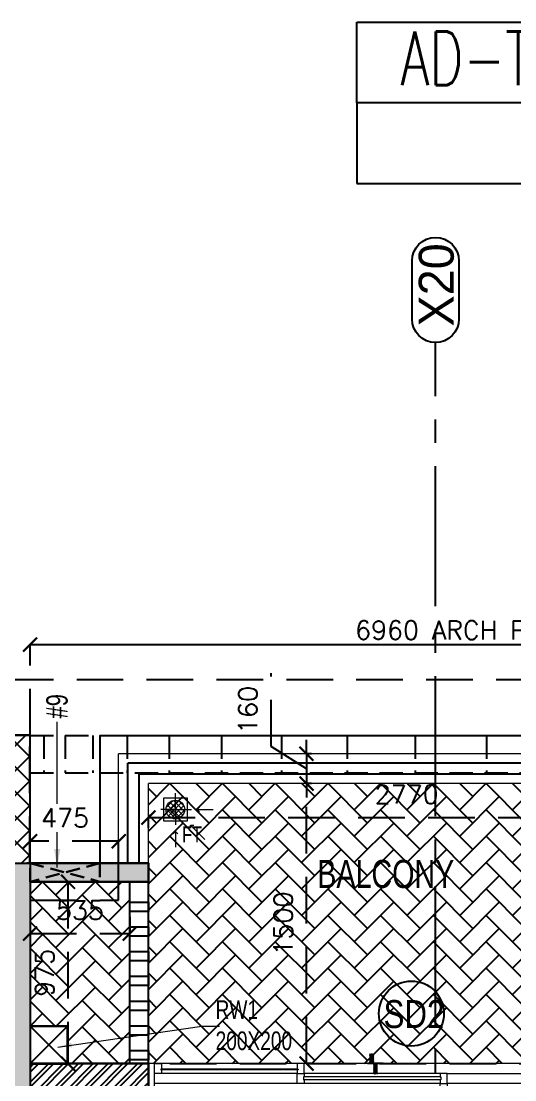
# Model space of a CAD drawing. Header units: millimetres. Extents: x 1167879 to 1231451, y -5731814 to -5645217.
# Drawn here: x 1202744 to 1205393, y -5702252 to -5696577 of the extents above; entities that cross this region are included whole.
import ezdxf
from ezdxf.enums import TextEntityAlignment as Align

# ---------------------------------------------------------------- set-up
doc = ezdxf.new("R2010")
doc.units = ezdxf.units.MM
doc.header["$LTSCALE"] = 1000
doc.header["$MEASUREMENT"] = 0
for name, pattern in [('$2$AUDIT_D_120904163729-0', [0]), ('$5$HIDDEN', [0.375, 0.25, -0.125]), ('$7$HIDDEN', [0.375, 0.25, -0.125]), ('2BHK-A - BACK$0$AUDIT_D_120904163729-0', [0]), ('2BHK-A - BACK$0$HIDDEN', [0.375, 0.25, -0.125]), ('AUDIT_D_120904163729-0', [0]), ('HIDDEN', [0.375, 0.25, -0.125]), ('T8(T9 IS SIMILAR) - DIMENSION & TEXTING$0$AUDIT_D_120904163729-0', [0]), ('T8(T9 IS SIMILAR) - DIMENSION & TEXTING$0$HIDDEN', [0.375, 0.25, -0.125]), ('T8(T9 IS SIMILAR) - TYPICAL FLOOR ELEVATION$0$AUDIT_D_120904163729-0', [0]), ('T8(T9 IS SIMILAR)$0$$0$HIDDEN', [0.375, 0.25, -0.125]), ('T8(T9 IS SIMILAR)$0$HIDDEN', [0.375, 0.25, -0.125]), ('T8_REFUGE COLUMNS$0$AUDIT_D_120904163729-0', [0]), ('T8_REFUGE COLUMNS$0$CENTER2', [1.125, 0.75, -0.125, 0.125, -0.125])]:
    doc.linetypes.add(name, pattern=pattern)
doc.layers.get('0').update_dxf_attribs({"linetype": 'AUDIT_D_120904163729-0'})
for name, color, linetype in [('$1$A-DIM', 1, '$2$AUDIT_D_120904163729-0'), ('2BHK-A - BACK$0$A-DECK SUNK 125', 8, 'Continuous'), ('2BHK-A - BACK$0$A-Elev Feature-Chajja', 13, 'Continuous'), ('2BHK-A - BACK$0$A-HATCH -160', 251, '2BHK-A - BACK$0$AUDIT_D_120904163729-0'), ('2BHK-A - BACK$0$a-tile drop', 3, 'Continuous'), ('2BHK-A - BACK$0$APT PLANS-typ$0$TILEDROP', 3, 'Continuous'), ('2BHK-A - BACK$0$CUT-OUT', 49, 'Continuous'), ('2BHK-A - BACK$0$ELE 1', 1, 'Continuous'), ('A-WALL-FEATURES', 110, 'AUDIT_D_120904163729-0'), ('T8(T9 IS SIMILAR) - DIMENSION & TEXTING$0$A-DIMENSIONS', 2, 'T8(T9 IS SIMILAR) - DIMENSION & TEXTING$0$HIDDEN'), ('T8(T9 IS SIMILAR) - DIMENSION & TEXTING$0$A-RWS NOS.', 1, 'T8(T9 IS SIMILAR) - DIMENSION & TEXTING$0$AUDIT_D_120904163729-0'), ('T8(T9 IS SIMILAR) - DIMENSION & TEXTING$0$a-window-no', 125, 'Continuous'), ('T8(T9 IS SIMILAR) - DIMENSION & TEXTING$0$T8_REFUGE COLUMNS$0$a-section line', 92, 'Continuous'), ('T8(T9 IS SIMILAR) - TYPICAL FLOOR ELEVATION$0$A-WALL HATCH', 252, 'T8(T9 IS SIMILAR) - TYPICAL FLOOR ELEVATION$0$AUDIT_D_120904163729-0'), ('T8(T9 IS SIMILAR) - TYPICAL FLOOR ELEVATION$0$A-WALL-FEATURES', 6, 'T8(T9 IS SIMILAR) - TYPICAL FLOOR ELEVATION$0$AUDIT_D_120904163729-0'), ('T8(T9 IS SIMILAR)$0$$6$a-beam 2', 50, 'Continuous'), ('T8(T9 IS SIMILAR)$0$S-BEAM', 20, 'T8(T9 IS SIMILAR)$0$$0$HIDDEN'), ('T8_REFUGE COLUMNS$0$A-CENTERLINE', 193, 'T8_REFUGE COLUMNS$0$CENTER2'), ('T8_REFUGE COLUMNS$0$A-COLUMN GRID NUMBERING', 4, 'T8_REFUGE COLUMNS$0$AUDIT_D_120904163729-0'), ('T8_REFUGE COLUMNS$0$A-RCC COLS', 3, 'Continuous'), ('T8_TYPICAL COLUMNS$0$A-RCC COLS', 3, 'Continuous')]:
    doc.layers.add(name, color=color, linetype=linetype)
for name, color, linetype, lineweight in [('2BHK-A - BACK$0$$0$a-TOI-fixtures', 251, 'Continuous', 0), ('2BHK-A - BACK$0$a-TOI-fixtures', 251, 'Continuous', 0), ('2BHK-A - BACK$0$A-WALL- 160', 6, 'Continuous', 30), ('2BHK-A - BACK$0$Ele', 8, 'Continuous', 15), ('2BHK-A - BACK$0$Window', 4, 'Continuous', 20), ('T8(T9 IS SIMILAR) - DIMENSION & TEXTING$0$a-Text', 4, 'Continuous', 0), ('T8(T9 IS SIMILAR) - DIMENSION & TEXTING$0$R0-18-10-2014-T1-1st Podium Floor Plan$0$Text', 2, 'Continuous', 0), ('T8(T9 IS SIMILAR)$0$D&W', 8, 'Continuous', 25)]:
    doc.layers.add(name, color=color, linetype=linetype, lineweight=lineweight)
doc.layers.add('T8_REFUGE COLUMNS$0$COL-HATCH', color=7, linetype='Continuous', lineweight=25, true_color=0xa3a3a3)
doc.styles.add('$6$Romans 1', font='romans.shx', dxfattribs={"height": 100})
doc.styles.add('2BHK-A - BACK$0$Romans 1', font='romans.shx', dxfattribs={"height": 100})
doc.styles.add('T8(T9 IS SIMILAR) - DIMENSION & TEXTING$0$ARIAL ARROW', font='swisscl.ttf')
doc.styles.add('T8(T9 IS SIMILAR) - DIMENSION & TEXTING$0$LODHA STANDERD', font='sanss___.ttf')
doc.styles.add('T8(T9 IS SIMILAR) - DIMENSION & TEXTING$0$Romans 1', font='romans.shx', dxfattribs={"height": 100})
doc.styles.add('T8(T9 IS SIMILAR) - DIMENSION & TEXTING$0$T8_REFUGE COLUMNS$0$TEXT1', font='simplex.shx', dxfattribs={"width": 0.8})
doc.styles.add('T8(T9 IS SIMILAR) - DIMENSION & TEXTING$0$Tahoma', font='tahoma.ttf')
doc.styles.add('T8_REFUGE COLUMNS$0$STANDARD', font='GOTHIC.TTF')
doc.dimstyles.new('$2$ALPINE S', dxfattribs={"dimscale": 0, "dimtxt": 100, "dimasz": 75, "dimexe": 0, "dimexo": 0, "dimgap": 75, "dimtad": 1, "dimdec": 0, "dimzin": 0, "dimdsep": 46, "dimtxsty": '$6$Romans 1', "dimblk": '$6$_ArchTick', "dimcen": 0.09, "dimclrd": 256, "dimclre": 256, "dimclrt": 7, "dimadec": 0, "dimazin": 0, "dimtfac": 1, "dimtdec": 0, "dimtofl": 0, "dimtmove": 1, "dimatfit": 0, "dimldrblk": '$2$_Open90', "dimfxl": 1, "dimtolj": 1, "dimtzin": 0, "dimarcsym": 0})
doc.dimstyles.new('2BHK-A - BACK$0$ALPINE S', dxfattribs={"dimscale": 0, "dimtxt": 100, "dimasz": 75, "dimexe": 0, "dimexo": 0, "dimgap": 75, "dimtad": 1, "dimdec": 0, "dimzin": 0, "dimdsep": 46, "dimtxsty": '2BHK-A - BACK$0$Romans 1', "dimblk": '2BHK-A - BACK$0$_ArchTick', "dimcen": 0.09, "dimclrd": 256, "dimclre": 256, "dimclrt": 7, "dimadec": 0, "dimazin": 0, "dimtfac": 1, "dimtdec": 0, "dimtofl": 0, "dimtmove": 1, "dimatfit": 0, "dimldrblk": '2BHK-A - BACK$0$_Open90', "dimfxl": 1, "dimtolj": 1, "dimtzin": 0, "dimarcsym": 0})
doc.dimstyles.new('T8(T9 IS SIMILAR) - DIMENSION & TEXTING$0$ALPINE S', dxfattribs={"dimscale": 0, "dimtxt": 100, "dimasz": 75, "dimexe": 0, "dimexo": 0, "dimgap": 75, "dimtad": 1, "dimdec": 0, "dimzin": 0, "dimdsep": 46, "dimtxsty": 'T8(T9 IS SIMILAR) - DIMENSION & TEXTING$0$Romans 1', "dimblk": 'T8(T9 IS SIMILAR) - DIMENSION & TEXTING$0$_ArchTick', "dimcen": 0.09, "dimclrd": 256, "dimclre": 256, "dimclrt": 7, "dimadec": 0, "dimazin": 0, "dimtfac": 1, "dimtdec": 0, "dimtofl": 0, "dimtmove": 1, "dimatfit": 0, "dimldrblk": 'T8(T9 IS SIMILAR) - DIMENSION & TEXTING$0$_Open90', "dimfxl": 1, "dimtolj": 1, "dimtzin": 0, "dimarcsym": 0})
doc.dimstyles.new('T8(T9 IS SIMILAR) - DIMENSION & TEXTING$0$SAMATA STD', dxfattribs={"dimtxt": 100, "dimasz": 50, "dimexe": 50, "dimexo": 50, "dimgap": 10, "dimtad": 0, "dimdec": 0, "dimrnd": 5, "dimzin": 0, "dimdsep": 46, "dimtxsty": 'T8(T9 IS SIMILAR) - DIMENSION & TEXTING$0$Tahoma', "dimblk": 'T8(T9 IS SIMILAR) - DIMENSION & TEXTING$0$_Origin2', "dimcen": -50, "dimdle": 50, "dimclrd": 7, "dimclre": 7, "dimclrt": 7, "dimadec": 0, "dimazin": 0, "dimtfac": 1, "dimtdec": 0, "dimtmove": 1, "dimatfit": 3, "dimfxl": 150, "dimtfill": 1, "dimtolj": 1, "dimtzin": 0, "dimlwd": -1, "dimlwe": -1, "dimarcsym": 0})

# ---------------------------------------------------------------- blocks, each defined once
blk = doc.blocks.new('T8(T9 IS SIMILAR) - DIMENSION & TEXTING$0$WINDOW TAG')
at = {"layer": 'T8(T9 IS SIMILAR) - DIMENSION & TEXTING$0$a-window-no'}
blk.add_circle((0, 0), 174.1, dxfattribs=at)
at = {"layer": 'T8(T9 IS SIMILAR) - DIMENSION & TEXTING$0$a-window-no', "style": 'T8(T9 IS SIMILAR) - DIMENSION & TEXTING$0$LODHA STANDERD'}
blk.add_attdef('WINDOW', text='', height=150, dxfattribs=at).set_placement((11.3, 2.8), align=Align.MIDDLE_CENTER)
blk = doc.blocks.new('T8(T9 IS SIMILAR) - DIMENSION & TEXTING$0$_ArchTick')
at = {"color": 0, "linetype": 'ByBlock', "const_width": 0.15}
blk.add_lwpolyline([(-0.5, -0.5), (0.5, 0.5)], dxfattribs=at)
blk = doc.blocks.new('*D508')
at = {"layer": 'T8(T9 IS SIMILAR) - DIMENSION & TEXTING$0$A-DIMENSIONS', "linetype": 'T8(T9 IS SIMILAR) - DIMENSION & TEXTING$0$HIDDEN', "lineweight": -2, "transparency": 16777216}
for p, q in [((1202791.9, -5701377.5), (1202791.9, -5701467.8)), ((1203327.3, -5701377.5), (1203327.3, -5701467.8))]:
    blk.add_line(p, q, dxfattribs=at)
at = {"layer": 'T8(T9 IS SIMILAR) - DIMENSION & TEXTING$0$A-DIMENSIONS', "lineweight": -2, "transparency": 16777216}
blk.add_line((1202791.9, -5701467.8), (1203327.3, -5701467.8), dxfattribs=at)
at = {"layer": 'T8(T9 IS SIMILAR) - DIMENSION & TEXTING$0$A-DIMENSIONS', "linetype": 'ByBlock', "lineweight": -2, "transparency": 16777216, "xscale": 75, "yscale": 75, "zscale": 75, "rotation": 180}
blk.add_blockref('T8(T9 IS SIMILAR) - DIMENSION & TEXTING$0$_ArchTick', (1202791.9, -5701467.8), dxfattribs=at)
at = {"layer": 'T8(T9 IS SIMILAR) - DIMENSION & TEXTING$0$A-DIMENSIONS', "linetype": 'ByBlock', "lineweight": -2, "transparency": 16777216, "xscale": 75, "yscale": 75, "zscale": 75}
blk.add_blockref('T8(T9 IS SIMILAR) - DIMENSION & TEXTING$0$_ArchTick', (1203327.3, -5701467.8), dxfattribs=at)
at = {"layer": 'T8(T9 IS SIMILAR) - DIMENSION & TEXTING$0$A-DIMENSIONS', "color": 7, "linetype": 'ByBlock', "transparency": 16777216, "insert": (1203059.6, -5701342.8), "char_height": 100, "attachment_point": 5, "style": 'T8(T9 IS SIMILAR) - DIMENSION & TEXTING$0$Romans 1'}
blk.add_mtext('\\A1;535', dxfattribs=at)
blk = doc.blocks.new('T8(T9 IS SIMILAR) - DIMENSION & TEXTING$0$_Open90')
at = {"color": 0, "linetype": 'ByBlock', "lineweight": -2}
for p, q in [((0, 0), (-1, 0)), ((-0.5, 0.5), (0, 0)), ((0, 0), (-0.5, -0.5))]:
    blk.add_line(p, q, dxfattribs=at)
blk = doc.blocks.new('*D509')
at = {"layer": 'T8(T9 IS SIMILAR) - DIMENSION & TEXTING$0$A-DIMENSIONS', "linetype": 'T8(T9 IS SIMILAR) - DIMENSION & TEXTING$0$HIDDEN', "lineweight": -2, "transparency": 16777216}
for p, q in [((1202792.4, -5701190.3), (1202995.4, -5701190.3)), ((1202798.4, -5702165.8), (1202995.4, -5702165.8))]:
    blk.add_line(p, q, dxfattribs=at)
at = {"layer": 'T8(T9 IS SIMILAR) - DIMENSION & TEXTING$0$A-DIMENSIONS', "lineweight": -2, "transparency": 16777216}
blk.add_line((1202995.4, -5701190.3), (1202995.4, -5702165.8), dxfattribs=at)
at = {"layer": 'T8(T9 IS SIMILAR) - DIMENSION & TEXTING$0$A-DIMENSIONS', "linetype": 'ByBlock', "lineweight": -2, "transparency": 16777216, "xscale": 75, "yscale": 75, "zscale": 75}
for p, rotation in [((1202995.4, -5701190.3), 90), ((1202995.4, -5702165.8), 270)]:
    blk.add_blockref('T8(T9 IS SIMILAR) - DIMENSION & TEXTING$0$_ArchTick', p, dxfattribs=dict(at, rotation=rotation))
at = {"layer": 'T8(T9 IS SIMILAR) - DIMENSION & TEXTING$0$A-DIMENSIONS', "color": 7, "linetype": 'ByBlock', "transparency": 16777216, "insert": (1202870.4, -5701678), "char_height": 100, "attachment_point": 5, "rotation": 90, "style": 'T8(T9 IS SIMILAR) - DIMENSION & TEXTING$0$Romans 1'}
blk.add_mtext('\\A1;975', dxfattribs=at)
blk = doc.blocks.new('*D510')
at = {"layer": 'T8(T9 IS SIMILAR) - DIMENSION & TEXTING$0$A-DIMENSIONS', "linetype": 'T8(T9 IS SIMILAR) - DIMENSION & TEXTING$0$HIDDEN', "lineweight": -2, "transparency": 16777216}
for p, q in [((1203427.3, -5700900.8), (1203427.3, -5700846.5)), ((1206197.3, -5700900.8), (1206197.3, -5700846.5))]:
    blk.add_line(p, q, dxfattribs=at)
at = {"layer": 'T8(T9 IS SIMILAR) - DIMENSION & TEXTING$0$A-DIMENSIONS', "lineweight": -2, "transparency": 16777216}
blk.add_line((1203427.3, -5700846.5), (1206197.3, -5700846.5), dxfattribs=at)
at = {"layer": 'T8(T9 IS SIMILAR) - DIMENSION & TEXTING$0$A-DIMENSIONS', "linetype": 'ByBlock', "lineweight": -2, "transparency": 16777216, "xscale": 75, "yscale": 75, "zscale": 75, "rotation": 180}
blk.add_blockref('T8(T9 IS SIMILAR) - DIMENSION & TEXTING$0$_ArchTick', (1203427.3, -5700846.5), dxfattribs=at)
at = {"layer": 'T8(T9 IS SIMILAR) - DIMENSION & TEXTING$0$A-DIMENSIONS', "linetype": 'ByBlock', "lineweight": -2, "transparency": 16777216, "xscale": 75, "yscale": 75, "zscale": 75}
blk.add_blockref('T8(T9 IS SIMILAR) - DIMENSION & TEXTING$0$_ArchTick', (1206197.3, -5700846.5), dxfattribs=at)
at = {"layer": 'T8(T9 IS SIMILAR) - DIMENSION & TEXTING$0$A-DIMENSIONS', "color": 7, "linetype": 'ByBlock', "transparency": 16777216, "insert": (1204812.3, -5700721.5), "char_height": 100, "attachment_point": 5, "style": 'T8(T9 IS SIMILAR) - DIMENSION & TEXTING$0$Romans 1'}
blk.add_mtext('\\A1;2770', dxfattribs=at)
blk = doc.blocks.new('*D511')
at = {"layer": 'T8(T9 IS SIMILAR) - DIMENSION & TEXTING$0$A-DIMENSIONS', "linetype": 'T8(T9 IS SIMILAR) - DIMENSION & TEXTING$0$HIDDEN', "lineweight": -2, "transparency": 16777216}
for p, q in [((1204301.7, -5700664.3), (1204275.2, -5700664.3)), ((1204301.7, -5702164.3), (1204275.2, -5702164.3))]:
    blk.add_line(p, q, dxfattribs=at)
at = {"layer": 'T8(T9 IS SIMILAR) - DIMENSION & TEXTING$0$A-DIMENSIONS', "lineweight": -2, "transparency": 16777216}
blk.add_line((1204275.2, -5702164.3), (1204275.2, -5700664.3), dxfattribs=at)
at = {"layer": 'T8(T9 IS SIMILAR) - DIMENSION & TEXTING$0$A-DIMENSIONS', "linetype": 'ByBlock', "lineweight": -2, "transparency": 16777216, "xscale": 75, "yscale": 75, "zscale": 75}
for p, rotation in [((1204275.2, -5700664.3), 90), ((1204275.2, -5702164.3), 270)]:
    blk.add_blockref('T8(T9 IS SIMILAR) - DIMENSION & TEXTING$0$_ArchTick', p, dxfattribs=dict(at, rotation=rotation))
at = {"layer": 'T8(T9 IS SIMILAR) - DIMENSION & TEXTING$0$A-DIMENSIONS', "color": 7, "linetype": 'ByBlock', "transparency": 16777216, "insert": (1204150.2, -5701414.3), "char_height": 100, "attachment_point": 5, "rotation": 90, "style": 'T8(T9 IS SIMILAR) - DIMENSION & TEXTING$0$Romans 1'}
blk.add_mtext('\\A1;1500', dxfattribs=at)
blk = doc.blocks.new('T8(T9 IS SIMILAR) - DIMENSION & TEXTING$0$_Origin2')
at = {"color": 0, "linetype": 'ByBlock', "lineweight": -2}
blk.add_line((-0.5, 0), (-1, 0), dxfattribs=at)
for radius in [0.5, 0.25]:
    blk.add_circle((0, 0), radius, dxfattribs=at)
blk = doc.blocks.new('*D272')
at = {"layer": 'T8(T9 IS SIMILAR) - DIMENSION & TEXTING$0$A-DIMENSIONS', "linetype": 'T8(T9 IS SIMILAR) - DIMENSION & TEXTING$0$HIDDEN', "lineweight": -2, "transparency": 16777216}
for p, q in [((1202792.3, -5701090.3), (1202792.3, -5700973)), ((1203267.1, -5701089.9), (1203267.1, -5700973))]:
    blk.add_line(p, q, dxfattribs=at)
at = {"layer": 'T8(T9 IS SIMILAR) - DIMENSION & TEXTING$0$A-DIMENSIONS', "lineweight": -2, "transparency": 16777216}
blk.add_line((1203267.1, -5700973), (1202792.3, -5700973), dxfattribs=at)
at = {"layer": 'T8(T9 IS SIMILAR) - DIMENSION & TEXTING$0$A-DIMENSIONS', "linetype": 'ByBlock', "lineweight": -2, "transparency": 16777216, "xscale": 75, "yscale": 75, "zscale": 75}
blk.add_blockref('T8(T9 IS SIMILAR) - DIMENSION & TEXTING$0$_ArchTick', (1203267.1, -5700973), dxfattribs=at)
at = {"layer": 'T8(T9 IS SIMILAR) - DIMENSION & TEXTING$0$A-DIMENSIONS', "color": 7, "linetype": 'ByBlock', "transparency": 16777216, "insert": (1202979.7, -5700848), "char_height": 100, "attachment_point": 5, "style": 'T8(T9 IS SIMILAR) - DIMENSION & TEXTING$0$Romans 1', "bg_fill": 3, "box_fill_scale": 1.25, "bg_fill_color": 256, "bg_fill_true_color": 13158600, "bg_fill_transparency": 0}
blk.add_mtext('\\A1;475', dxfattribs=at)
at = {"layer": 'T8(T9 IS SIMILAR) - DIMENSION & TEXTING$0$A-DIMENSIONS', "linetype": 'ByBlock', "lineweight": -2, "transparency": 16777216, "xscale": 75, "yscale": 75, "zscale": 75, "rotation": 180}
blk.add_blockref('T8(T9 IS SIMILAR) - DIMENSION & TEXTING$0$_ArchTick', (1202792.3, -5700973), dxfattribs=at)
blk = doc.blocks.new('*D205')
at = {"layer": 'T8(T9 IS SIMILAR) - DIMENSION & TEXTING$0$A-DIMENSIONS', "lineweight": -2, "transparency": 16777216}
for p, q in [((1204086, -5700465.3), (1204086, -5700072.5)), ((1204275.2, -5700504.1), (1204275.2, -5700429.1)), ((1204275.2, -5700584.2), (1204086, -5700465.3)), ((1204275.2, -5700504.1), (1204275.2, -5700664.3)), ((1204275.2, -5700664.3), (1204275.2, -5700739.3))]:
    blk.add_line(p, q, dxfattribs=at)
at = {"layer": 'T8(T9 IS SIMILAR) - DIMENSION & TEXTING$0$A-DIMENSIONS', "linetype": 'T8(T9 IS SIMILAR) - DIMENSION & TEXTING$0$HIDDEN', "lineweight": -2, "transparency": 16777216}
for p, q in [((1204301.7, -5700504.1), (1204275.2, -5700504.1)), ((1204301.7, -5700664.3), (1204275.2, -5700664.3))]:
    blk.add_line(p, q, dxfattribs=at)
at = {"layer": 'T8(T9 IS SIMILAR) - DIMENSION & TEXTING$0$A-DIMENSIONS', "linetype": 'ByBlock', "lineweight": -2, "transparency": 16777216, "xscale": 75, "yscale": 75, "zscale": 75}
for p, rotation in [((1204275.2, -5700504.1), 270), ((1204275.2, -5700664.3), 90)]:
    blk.add_blockref('T8(T9 IS SIMILAR) - DIMENSION & TEXTING$0$_ArchTick', p, dxfattribs=dict(at, rotation=rotation))
at = {"layer": 'T8(T9 IS SIMILAR) - DIMENSION & TEXTING$0$A-DIMENSIONS', "color": 7, "linetype": 'ByBlock', "transparency": 16777216, "insert": (1203961, -5700268.9), "char_height": 100, "attachment_point": 5, "rotation": 90, "style": 'T8(T9 IS SIMILAR) - DIMENSION & TEXTING$0$Romans 1'}
blk.add_mtext('\\A1;160', dxfattribs=at)
blk = doc.blocks.new('T8_REFUGE COLUMNS')
at = {"layer": 'T8_REFUGE COLUMNS$0$COL-HATCH', "linetype": 'ByBlock'}
h = blk.add_hatch(color=256, dxfattribs=at)
h.dxf.hatch_style = 1
h.paths.add_polyline_path([(1202492.1, -5701089.9), (1202792.1, -5701089.9), (1202792.1, -5705299.9), (1202492.1, -5705299.9)])
at = {"layer": 'T8_REFUGE COLUMNS$0$A-CENTERLINE'}
blk.add_line((1204967.1, -5719963), (1204967.1, -5698299.6), dxfattribs=at)
at = {"layer": 'T8_REFUGE COLUMNS$0$A-COLUMN GRID NUMBERING', "linetype": 'ByBlock'}
blk.add_lwpolyline([(1205092.9, -5698173.8, -1), (1204841.2, -5698173.8), (1204841.2, -5697862.2, -1), (1205092.9, -5697862.2)], format="xyb", close=True, dxfattribs=at)
at = {"layer": 'T8_REFUGE COLUMNS$0$A-RCC COLS', "linetype": 'ByBlock'}
blk.add_lwpolyline([(1202492.1, -5701089.9), (1202792.1, -5701089.9), (1202792.1, -5705299.9), (1202492.1, -5705299.9)], close=True, dxfattribs=at)
at = {"layer": 'T8_REFUGE COLUMNS$0$A-COLUMN GRID NUMBERING', "linetype": 'ByBlock', "insert": (1204877.2, -5698213.9), "char_height": 187.5, "attachment_point": 1, "rotation": 90, "style": 'T8_REFUGE COLUMNS$0$STANDARD'}
blk.add_mtext_dynamic_manual_height_columns('X20', width=444.685, gutter_width=500, heights=[0], dxfattribs=at)
blk = doc.blocks.new('T8_TYPICAL COLUMNS')
at = {"layer": 'T8_TYPICAL COLUMNS$0$A-RCC COLS', "linetype": 'ByBlock'}
blk.add_blockref('T8_REFUGE COLUMNS', (0, 0), dxfattribs=at)
blk = doc.blocks.new('2BHK-A - BACK$0$2400')
at = {"layer": '2BHK-A - BACK$0$Window', "color": 1, "lineweight": 13}
for p, q in [((1151176.5, -5692111.9), (1148842.5, -5692111.9)), ((1149607.5, -5692111.9), (1148880, -5692111.9)), ((1149607.5, -5692165.3), (1148880, -5692165.3)), ((1150373.7, -5692165.3), (1149645, -5692165.3)), ((1150411.2, -5692165.3), (1151176.5, -5692165.3)), ((1149607.5, -5692218.6), (1148842.5, -5692218.6)), ((1150373.7, -5692218.6), (1149645, -5692218.6)), ((1151139, -5692218.6), (1150411.2, -5692218.6)), ((1150373.7, -5692271.9), (1148842.5, -5692271.9)), ((1151139, -5692271.9), (1150411.2, -5692271.9))]:
    blk.add_line(p, q, dxfattribs=at)
at = {"layer": '2BHK-A - BACK$0$Window', "color": 5, "lineweight": 13}
for p, q in [((1149607.5, -5692142.2), (1148880, -5692142.2)), ((1149607.5, -5692146.7), (1148880, -5692146.7)), ((1150373.7, -5692183.8), (1149645, -5692183.8)), ((1150373.7, -5692200), (1149645, -5692200)), ((1151139, -5692237.2), (1150411.2, -5692237.2)), ((1151139, -5692253.3), (1150411.2, -5692253.3))]:
    blk.add_line(p, q, dxfattribs=at)
at = {"layer": '2BHK-A - BACK$0$Window', "color": 4, "lineweight": 13}
for points in [[(1148842.5, -5692111.9), (1148809.5, -5692111.9), (1148809.5, -5692271.9), (1148842.5, -5692271.9)], [(1148880, -5692146.7), (1148880, -5692165.3), (1148842.5, -5692165.3), (1148842.5, -5692111.9), (1148880, -5692111.9), (1148880, -5692142.2), (1148875.5, -5692142.2), (1148875.5, -5692146.7)], [(1149607.5, -5692146.7), (1149607.5, -5692165.3), (1149645, -5692165.3), (1149645, -5692111.9), (1149607.5, -5692111.9), (1149607.5, -5692142.2), (1149612, -5692142.2), (1149612, -5692146.7)], [(1151209.5, -5692111.9), (1151176.5, -5692111.9), (1151176.5, -5692271.9), (1151209.5, -5692271.9)], [(1149645, -5692200), (1149645, -5692218.6), (1149607.5, -5692218.6), (1149607.5, -5692165.3), (1149645, -5692165.3), (1149645, -5692183.8), (1149640.5, -5692183.8), (1149640.5, -5692200)], [(1150373.7, -5692200), (1150373.7, -5692218.6), (1150411.2, -5692218.6), (1150411.2, -5692165.3), (1150373.7, -5692165.3), (1150373.7, -5692183.8), (1150378.2, -5692183.8), (1150378.2, -5692200)], [(1150411.2, -5692253.3), (1150411.2, -5692271.9), (1150373.7, -5692271.9), (1150373.7, -5692218.6), (1150411.2, -5692218.6), (1150411.2, -5692237.2), (1150406.7, -5692237.2), (1150406.7, -5692253.3)], [(1151139, -5692253.3), (1151139, -5692271.9), (1151176.5, -5692271.9), (1151176.5, -5692218.6), (1151139, -5692218.6), (1151139, -5692237.2), (1151143.5, -5692237.2), (1151143.5, -5692253.3)]]:
    blk.add_lwpolyline(points, close=True, dxfattribs=at)
blk = doc.blocks.new('2BHK-A - BACK$0$TILE DROP -x')
at = {"layer": '2BHK-A - BACK$0$APT PLANS-typ$0$TILEDROP'}
h = blk.add_hatch(dxfattribs=at)
h.set_pattern_fill('ACET-2D-ANSI31', color=8, scale=27, angle=90, style=0)
h.set_pattern_definition([(135, (583590.9237, -2384968.1492), (-2.3864853865, -2.3864853865), [])])
h.paths.add_polyline_path([(-58303, -19205.9), (-58303, -19151.2), (-58284.2, -19151.2), (-58284.2, -19205.9)])
edge = h.paths.add_edge_path()
edge.add_line((-58303, -19258.5), (-58323.9, -19258.5))
edge.add_line((-58303, -19205.9), (-58303, -19258.5))
edge.add_line((-58323.7, -19205.9), (-58303, -19205.9))
edge.add_line((-58323.7, -19258.5), (-58323.7, -19205.9))
at = {"layer": '2BHK-A - BACK$0$APT PLANS-typ$0$TILEDROP', "color": 1}
blk.add_line((-58252, -19205.9), (-58336, -19205.9), dxfattribs=at)
at = {"layer": '2BHK-A - BACK$0$APT PLANS-typ$0$TILEDROP', "color": 20, "const_width": 3}
for points in [[(-58284.2, -19205.9), (-58284.2, -19151.2)], [(-58303, -19258.5), (-58303, -19205.9)], [(-58303, -19205.9), (-58284.2, -19205.9)]]:
    blk.add_lwpolyline(points, dxfattribs=at)
blk = doc.blocks.new('2BHK-A - BACK$0$$0$Type-A-First Floor Plan-bottom-up$0$FLOOR TRAP-flat-6')
h = blk.add_hatch()
h.set_pattern_fill('ACET-2D-_USER', color=0, scale=20, angle=45, style=0, double=1, pattern_type=0)
h.set_pattern_definition([(45, (-789896.981, 5385770.066), (-14.142135624, 14.142135624), []), (135, (-789896.981, 5385770.066), (-14.142135624, -14.142135624), [])])
edge = h.paths.add_edge_path()
edge.add_arc((150, 150), 50, 0, 360)
at = {"color": 0}
for q in [(150, 228.6), (67.6, 150), (237.4, 150), (150, 63.6)]:
    blk.add_line((150, 150), q, dxfattribs=at)
blk.add_lwpolyline([(87.5, 212.5), (212.5, 212.5), (212.5, 87.5), (87.5, 87.5)], close=True, dxfattribs=at)
blk.add_circle((150, 150), 50, dxfattribs=at)
blk = doc.blocks.new('2BHK-A - BACK$0$_ArchTick')
at = {"color": 0, "linetype": 'ByBlock', "const_width": 0.15}
blk.add_lwpolyline([(-0.5, -0.5), (0.5, 0.5)], dxfattribs=at)
blk = doc.blocks.new('2BHK-A - BACK$0$_Open90')
at = {"color": 0, "linetype": 'ByBlock', "lineweight": -2}
for p, q in [((0, 0), (-1, 0)), ((-0.5, 0.5), (0, 0)), ((0, 0), (-0.5, -0.5))]:
    blk.add_line(p, q, dxfattribs=at)
blk = doc.blocks.new('T8(T9 IS SIMILAR) - TYPICAL FLOOR ELEVATION')
at = {"layer": 'T8(T9 IS SIMILAR) - TYPICAL FLOOR ELEVATION$0$A-WALL HATCH', "linetype": 'ByBlock'}
h = blk.add_hatch(dxfattribs=at)
h.set_pattern_fill('ANSI37', color=256, scale=750)
h.set_pattern_definition([(45, (-0.1, -0.21), (-66.2912607, 66.2912607), []), (135, (-0.1, -0.21), (-66.2912607, -66.2912607), [])])
h.paths.add_polyline_path([(1186632.3, -5709913.9), (1186432.3, -5709913.9), (1186432.3, -5708154.2), (1186632.3, -5708154.2)])
h.paths.add_polyline_path([(1190032.3, -5708154), (1190232.6, -5708154), (1190232.6, -5709913.7), (1190032.3, -5709913.7)])
h.paths.add_polyline_path([(1202792.3, -5700405.8), (1202592.3, -5700405.8), (1202592.3, -5701090.3), (1202792.3, -5701090.3)])
h.paths.add_polyline_path([(1209952.2, -5700405.8), (1209752.2, -5700405.8), (1209752.2, -5701092), (1209952.2, -5701092)])
h.paths.add_polyline_path([(1222512.1, -5708154), (1222311.7, -5708154), (1222311.7, -5709913.7), (1222512.1, -5709913.7)])
h.paths.add_polyline_path([(1225912.1, -5709913.9), (1226112.1, -5709913.9), (1226112.1, -5708154.2), (1225912.1, -5708154.2)])
h.paths.add_polyline_path([(1209852.3, -5729369.1), (1210052.3, -5729369.1), (1210052.3, -5728684.2), (1209852.3, -5728684.2)])
h.paths.add_polyline_path([(1202692.1, -5729369.1), (1202492, -5729369.1), (1202492, -5728684.2), (1202692.1, -5728684.2)])
at = {"layer": 'T8(T9 IS SIMILAR) - TYPICAL FLOOR ELEVATION$0$A-WALL-FEATURES', "linetype": 'ByBlock'}
blk.add_lwpolyline([(1202792.3, -5700405.8), (1202592.3, -5700405.8), (1202592.3, -5701090.3), (1202792.3, -5701090.3)], close=True, dxfattribs=at)
blk.add_lwpolyline([(1203167.3, -5701090.3), (1203167.3, -5700405.8), (1209377.3, -5700405.8), (1209377.3, -5701090.3)], dxfattribs=at)
blk = doc.blocks.new('$6$_ArchTick')
at = {"color": 0, "linetype": 'ByBlock', "const_width": 0.15}
blk.add_lwpolyline([(-0.5, -0.5), (0.5, 0.5)], dxfattribs=at)
blk = doc.blocks.new('*D56')
at = {"layer": '$1$A-DIM', "linetype": '$5$HIDDEN', "lineweight": -2, "transparency": 16777216}
for p, q in [((17960.2, 18394.1), (17960.2, 18880.8)), ((24920.2, 18394.1), (24920.2, 18880.8))]:
    blk.add_line(p, q, dxfattribs=at)
at = {"layer": '$1$A-DIM', "lineweight": -2, "transparency": 16777216}
blk.add_line((17960.2, 18880.8), (24920.2, 18880.8), dxfattribs=at)
at = {"layer": '$1$A-DIM', "linetype": 'ByBlock', "lineweight": -2, "transparency": 16777216, "xscale": 75, "yscale": 75, "zscale": 75, "rotation": 180}
blk.add_blockref('$6$_ArchTick', (17960.2, 18880.8), dxfattribs=at)
at = {"layer": '$1$A-DIM', "linetype": 'ByBlock', "lineweight": -2, "transparency": 16777216, "xscale": 75, "yscale": 75, "zscale": 75}
blk.add_blockref('$6$_ArchTick', (24920.2, 18880.8), dxfattribs=at)
at = {"layer": '$1$A-DIM', "color": 7, "linetype": 'ByBlock', "transparency": 16777216, "insert": (20755.7, 18958.5), "char_height": 100, "attachment_point": 5, "style": '$6$Romans 1'}
blk.add_mtext("\\A1;6960 ARCH PROFILE 'P' ABOVE", dxfattribs=at)
blk = doc.blocks.new('$2$_Open90')
at = {"color": 0, "linetype": 'ByBlock', "lineweight": -2}
for p, q in [((0, 0), (-1, 0)), ((-0.5, 0.5), (0, 0)), ((0, 0), (-0.5, -0.5))]:
    blk.add_line(p, q, dxfattribs=at)
blk = doc.blocks.new('T8(T9 IS SIMILAR) - DIMENSION & TEXTING')
at = {"layer": 'T8(T9 IS SIMILAR) - DIMENSION & TEXTING$0$T8_REFUGE COLUMNS$0$a-section line', "linetype": 'Continuous'}
for p, q in [((1204544.6, -5697014.6, 0), (1204544.6, -5696582.6, 0)), ((1204544.6, -5696582.6, 0), (1208381.7, -5696582.6, 0)), ((1208381.7, -5697014.6, 0), (1204544.6, -5697014.6, 0)), ((1208381.7, -5697014.6, 0), (1204544.6, -5697014.6, 0)), ((1204544.6, -5697014.6, 0), (1204544.6, -5697446.6, 0)), ((1204544.6, -5697446.6, 0), (1208381.7, -5697446.6, 0))]:
    blk.add_line(p, q, dxfattribs=at)
at = {"layer": 'T8(T9 IS SIMILAR) - DIMENSION & TEXTING$0$a-window-no'}
ref = blk.add_blockref('T8(T9 IS SIMILAR) - DIMENSION & TEXTING$0$WINDOW TAG', (1204837.8, -5701896.6), dxfattribs=dict(at, rotation=180))
ref.add_attrib('WINDOW', 'SD2', dxfattribs={"height": 150, "style": 'T8(T9 IS SIMILAR) - DIMENSION & TEXTING$0$LODHA STANDERD', "width": 0.8}).set_placement((1204851.5, -5701899.4), align=Align.MIDDLE_CENTER)
at = {"layer": 'T8(T9 IS SIMILAR) - DIMENSION & TEXTING$0$A-RWS NOS.', "linetype": 'ByBlock', "insert": (1203787.2, -5701825.9), "char_height": 100, "width": 435.517, "attachment_point": 1, "style": 'T8(T9 IS SIMILAR) - DIMENSION & TEXTING$0$ARIAL ARROW'}
blk.add_mtext('RW1\\P200X200', dxfattribs=at)
at = {"layer": 'T8(T9 IS SIMILAR) - DIMENSION & TEXTING$0$a-Text', "style": 'T8(T9 IS SIMILAR) - DIMENSION & TEXTING$0$ARIAL ARROW'}
blk.add_text('BALCONY', height=150, dxfattribs=at).set_placement((1204332.9, -5701223))
at = {"layer": 'T8(T9 IS SIMILAR) - DIMENSION & TEXTING$0$R0-18-10-2014-T1-1st Podium Floor Plan$0$Text', "linetype": 'ByBlock', "style": 'T8(T9 IS SIMILAR) - DIMENSION & TEXTING$0$ARIAL ARROW'}
blk.add_text('#9', height=114.75, rotation=90, dxfattribs=at).set_placement((1202993.7, -5700315, 0))
blk.add_text('FT', height=85, dxfattribs=at).set_placement((1203607.6, -5700978.6))
at = {"layer": 'T8(T9 IS SIMILAR) - DIMENSION & TEXTING$0$T8_REFUGE COLUMNS$0$a-section line', "extrusion": (-6.49687e-15, 1.108e-09, 1), "insert": (1206450.9, -5696824, 0), "char_height": 288, "width": 3463.414, "attachment_point": 5, "text_direction": (1, 0, 0), "style": 'T8(T9 IS SIMILAR) - DIMENSION & TEXTING$0$T8_REFUGE COLUMNS$0$TEXT1'}
blk.add_mtext('{\\W0.7;AD-T8/T9-202.0/202.1}', dxfattribs=at)
at = {"layer": 'T8(T9 IS SIMILAR) - DIMENSION & TEXTING$0$A-DIMENSIONS', "linetype": 'ByBlock'}
dim = blk.add_linear_dim(base=(1204275.2, -5700664.3, -0.6), p1=(1204301.7, -5700504.1, -1.3), p2=(1204301.7, -5700664.3, -0.6), angle=90, dimstyle='T8(T9 IS SIMILAR) - DIMENSION & TEXTING$0$ALPINE S', override={"dimscale": 1, "dimfxl": 5, "dimarcsym": 1}, dxfattribs=at)
dim.commit()
dim.dimension.update_dxf_attribs({"geometry": '*D205', "text_midpoint": (1204086, -5700390.3, -0.6), "dimtype": 128})
for base, p1, p2, picture, middle in [((1204275.2, -5700664.3, -0.6), (1204301.7, -5702164.3, -0.6), (1204301.7, -5700664.3, -0.6), '*D511', (1204150.2, -5701414.3, -0.6)), ((1202995.3803, -5702165.757), (1202792.3665, -5701190.3143), (1202798.4487, -5702165.757), '*D509', (1202870.3803, -5701678.0356))]:
    dim = blk.add_linear_dim(base=base, p1=p1, p2=p2, angle=270, dimstyle='T8(T9 IS SIMILAR) - DIMENSION & TEXTING$0$ALPINE S', override={"dimscale": 1, "dimfxl": 5, "dimarcsym": 1}, dxfattribs=at)
    dim.commit()
    dim.dimension.update_dxf_attribs({"geometry": picture, "text_midpoint": middle})
for base, p1, p2, picture, middle in [((1206197.3, -5700846.5), (1203427.3, -5700900.8), (1206197.3, -5700900.8), '*D510', (1204812.3, -5700721.5)), ((1203327.3, -5701467.8), (1202791.9, -5701377.5), (1203327.3, -5701377.5), '*D508', (1203059.6, -5701342.8))]:
    dim = blk.add_linear_dim(base=base, p1=p1, p2=p2, dimstyle='T8(T9 IS SIMILAR) - DIMENSION & TEXTING$0$ALPINE S', override={"dimscale": 1, "dimfxl": 5, "dimarcsym": 1}, dxfattribs=at)
    dim.commit()
    dim.dimension.update_dxf_attribs({"geometry": picture, "text_midpoint": middle})
at = {"layer": 'T8(T9 IS SIMILAR) - DIMENSION & TEXTING$0$R0-18-10-2014-T1-1st Podium Floor Plan$0$Text'}
for points, override in [([(1202937.5, -5701113.9), (1202937.5, -5700814.7), (1202937.5, -5700332.9)], {"dimscale": 1, "dimasz": 100, "dimclrd": 2, "dimfxlon": 1, "dimarcsym": 1}), ([(1202940.5, -5702076, -0.5), (1203713.9, -5701963.6, -0.5), (1203807.8, -5701963.6, -0.5)], {"dimasz": 75, "dimclrd": 2, "dimfxlon": 1, "dimarcsym": 1})]:
    blk.add_leader(points, dimstyle='T8(T9 IS SIMILAR) - DIMENSION & TEXTING$0$SAMATA STD', override=override, dxfattribs=at)
at = {"layer": 'T8(T9 IS SIMILAR) - DIMENSION & TEXTING$0$A-DIMENSIONS', "linetype": 'ByBlock'}
dim = blk.add_linear_dim(base=(1202792.3, -5700973), p1=(1203267.1, -5701089.9), p2=(1202792.3, -5701090.3), dimstyle='T8(T9 IS SIMILAR) - DIMENSION & TEXTING$0$ALPINE S', override={"dimscale": 1, "dimfxl": 5, "dimtfill": 1, "dimarcsym": 1}, dxfattribs=at)
dim.commit()
dim.dimension.update_dxf_attribs({"geometry": '*D272', "text_midpoint": (1202979.7, -5700973), "dimtype": 128})
blk = doc.blocks.new('2BHK-A - BACK$0$A$C1DA736AB')
at = {"color": 0, "linetype": 'ByBlock'}
for points in [[(117, 0.4, 0), (202.3, 0.4, 0)], [(81.7, -82.8, 0), (158.2, -159.9, 0)], [(0.4, -117, 0), (0.4, -202.3, 0)]]:
    blk.add_leader(points, dimstyle='2BHK-A - BACK$0$ALPINE S', override={"dimscale": 1, "dimasz": 25, "dimtad": 0, "dimfxl": 5, "dimtfill": 1, "dimarcsym": 1}, dxfattribs=at)
blk = doc.blocks.new('2BHK-A - BACK')
at = {"layer": '2BHK-A - BACK$0$A-DECK SUNK 125'}
h = blk.add_hatch(dxfattribs=at)
h.set_pattern_fill('AR-HBONE', color=256, scale=25)
h.set_pattern_definition([(45, (54492.58, 14880.85), (1e-14, 141.4213562), [300, -100]), (135, (54563.29, 14951.56), (1e-14, 141.4213562), [300, -100])])
h.paths.add_polyline_path([(1206197.1, -5702164.3), (1206197.1, -5700664.3), (1203427.1, -5700664.3), (1203427.1, -5702164.3)])
h = blk.add_hatch(dxfattribs=at)
h.set_pattern_fill('AR-HBONE', color=256, scale=25)
h.paths.add_polyline_path([(1202792.1, -5701964.8), (1202992.3, -5701964.8), (1202992.3, -5702164.3), (1203327.1, -5702164.3), (1203327.1, -5701189.9), (1202792.1, -5701189.9)])
at = {"layer": '2BHK-A - BACK$0$A-HATCH -160', "linetype": 'ByBlock'}
h = blk.add_hatch(dxfattribs=at)
h.set_pattern_fill('ZIGZAG', color=256, scale=250)
h.set_pattern_definition([(9e-15, (-0.22, 0.45), (31.25, 31.25), [31.25, -31.25]), (90, (31.03, 0.45), (-31.25, 31.25), [31.25, -31.25])])
h.paths.add_polyline_path([(1196642.1, -5706299.9), (1198342.2, -5706299.9), (1198342.2, -5706399.9), (1196642.1, -5706399.9)])
h.paths.add_polyline_path([(1199382.6, -5705299.9), (1199382.6, -5705199.9), (1201592.2, -5705199.9), (1201592.2, -5705299.9), (1200442.1, -5705299.9), (1200442.1, -5705399.9), (1200342.1, -5705399.9), (1200342.1, -5705299.9)])
h.paths.add_polyline_path([(1200442.1, -5706399.9), (1201341.8, -5706399.9), (1201341.8, -5706299.9), (1200442.1, -5706299.9)])
h.paths.add_polyline_path([(1202091.8, -5706299.9), (1202691.8, -5706299.9), (1202691.8, -5706399.9), (1202091.8, -5706399.9)])
h.paths.add_polyline_path([(1204892.1, -5708749.5), (1204992.1, -5708749.5), (1204992.1, -5707999.9), (1204892.1, -5707999.9)])
h.paths.add_polyline_path([(1204892.1, -5709649.5), (1204992.1, -5709649.5), (1204992.1, -5710549.5), (1204892.1, -5710549.5)])
h.paths.add_polyline_path([(1200142, -5708600.5), (1200257, -5708600.5), (1200257.1, -5708700.5), (1200042, -5708700.5), (1200042, -5708099.9), (1200142, -5708099.9)])
h.paths.add_polyline_path([(1202792.1, -5701189.9), (1203427.1, -5701189.9), (1203427.1, -5701089.9), (1202792.1, -5701089.9)])
h = blk.add_hatch(dxfattribs=at)
h.set_pattern_fill('ANSI32', color=256, scale=150)
h.paths.add_polyline_path([(1205827.1, -5702324.3), (1206272.1, -5702324.3), (1206272.1, -5702164.3), (1205827.1, -5702164.3)])
h.paths.add_polyline_path([(1202792.1, -5702324.3), (1202792.1, -5702164.3), (1203427.1, -5702164.3), (1203427.1, -5702324.3)])
at = {"layer": '2BHK-A - BACK$0$A-Elev Feature-Chajja', "color": 4}
for points in [[(1203327.1, -5701349.8), (1203327.1, -5701299.8), (1203427.1, -5701299.8), (1203427.1, -5701349.8)], [(1203327.1, -5701482.2), (1203327.1, -5701432.2), (1203427.1, -5701432.2), (1203427.1, -5701482.2)], [(1203327.1, -5701614.6), (1203327.1, -5701564.6), (1203427.1, -5701564.6), (1203427.1, -5701614.6)], [(1203327.1, -5701747), (1203327.1, -5701697), (1203427.1, -5701697), (1203427.1, -5701747)], [(1203327.1, -5701879.4), (1203327.1, -5701829.4), (1203427.1, -5701829.4), (1203427.1, -5701879.4)], [(1203327.1, -5702011.7), (1203327.1, -5701961.7), (1203427.1, -5701961.7), (1203427.1, -5702011.7)], [(1203327.1, -5702144.1), (1203327.1, -5702094.1), (1203427.1, -5702094.1), (1203427.1, -5702144.1)]]:
    blk.add_lwpolyline(points, close=True, dxfattribs=at)
at = {"layer": '2BHK-A - BACK$0$A-WALL- 160', "color": 5, "linetype": '2BHK-A - BACK$0$HIDDEN', "ltscale": 0.3}
for p, q in [((1202792.1, -5701089.9), (1202792.1, -5701089.9)), ((1202792.3, -5701090.3), (1203167.1, -5701189.9)), ((1203167.1, -5701089.9), (1202792.4, -5701190.3))]:
    blk.add_line(p, q, dxfattribs=at)
at = {"layer": '2BHK-A - BACK$0$A-WALL- 160', "linetype": 'ByBlock'}
for p in [(1202792.1, -5702164.3), (1203427.1, -5702324.3)]:
    blk.add_line(p, (1203427.1, -5702164.3), dxfattribs=at)
blk.add_lwpolyline([(1202792.1, -5701089.9), (1203427.1, -5701089.9), (1203427.1, -5701189.9), (1202792.1, -5701189.9)], dxfattribs=at)
at = {"layer": '2BHK-A - BACK$0$A-WALL- 160', "color": 5, "linetype": '2BHK-A - BACK$0$HIDDEN', "ltscale": 0.3}
blk.add_lwpolyline([(1203167.1, -5701189.9), (1202792.1, -5701189.9), (1202792.1, -5701089.9), (1203167.1, -5701089.9)], close=True, dxfattribs=at)
at = {"layer": '2BHK-A - BACK$0$CUT-OUT'}
for p, q in [((1203327.1, -5702164.3), (1203327.1, -5701189.9)), ((1203427.1, -5702164.3), (1203427.1, -5701189.9))]:
    blk.add_line(p, q, dxfattribs=at)
blk.add_lwpolyline([(1202792.1, -5701964.8), (1202992.3, -5701964.8), (1202992.3, -5702164.3), (1203327.1, -5702164.3), (1203327.1, -5701189.9), (1202792.1, -5701189.9)], close=True, dxfattribs=at)
at = {"layer": '2BHK-A - BACK$0$CUT-OUT', "linetype": 'ByBlock'}
blk.add_lwpolyline([(1202992.3, -5701964.8), (1202792.1, -5701964.8), (1202792.1, -5702164.3), (1202992.3, -5702164.3)], close=True, dxfattribs=at)
for points in [[(1202992.3, -5701964.8), (1202792.3, -5702164.8)], [(1202792.3, -5701964.8), (1202992.3, -5702164.1)]]:
    blk.add_lwpolyline(points, dxfattribs=at)
at = {"layer": '2BHK-A - BACK$0$Ele'}
for p, q in [((1206197.1, -5700504.3), (1203267.1, -5700504.3)), ((1203267.1, -5701089.9), (1203267.1, -5700504.3)), ((1206192.1, -5700664.3), (1203427.1, -5700664.3)), ((1203427.1, -5702164.3), (1203427.1, -5700664.3))]:
    blk.add_line(p, q, dxfattribs=at)
at = {"layer": '2BHK-A - BACK$0$ELE 1'}
for p, q in [((1206192.1, -5700554.3), (1203317.1, -5700554.3)), ((1203317.1, -5701089.6), (1203317.1, -5700554.3)), ((1206192.1, -5700614.3), (1203377.1, -5700614.3)), ((1203377.1, -5701089.6), (1203377.1, -5700614.3))]:
    blk.add_line(p, q, dxfattribs=at)
at = {"layer": '2BHK-A - BACK$0$$0$a-TOI-fixtures', "extrusion": (0, 0, -1), "xscale": -1, "zscale": -1, "rotation": 270}
blk.add_blockref('2BHK-A - BACK$0$$0$Type-A-First Floor Plan-bottom-up$0$FLOOR TRAP-flat-6', (-1203721.6, -5700953.1), dxfattribs=at)
at = {"layer": '2BHK-A - BACK$0$a-tile drop', "extrusion": (0, 0, -1), "zscale": -1, "rotation": 180}
blk.add_blockref('2BHK-A - BACK$0$TILE DROP -x', (-1262938.9, -5721370.8), dxfattribs=at)
at = {"layer": '2BHK-A - BACK$0$a-TOI-fixtures'}
blk.add_blockref('2BHK-A - BACK$0$A$C1DA736AB', (1203571.6, -5700803.1), dxfattribs=at)
at = {"layer": '2BHK-A - BACK$0$A-WALL- 160', "linetype": 'ByBlock'}
blk.add_blockref('2BHK-A - BACK$0$2400', (54617.6, -10052.4), dxfattribs=at)
blk = doc.blocks.new('T8(T9 IS SIMILAR)')
at = {"layer": 'T8(T9 IS SIMILAR)$0$D&W', "linetype": 'ByBlock'}
blk.add_blockref('2BHK-A - BACK', (0, 0), dxfattribs=at)
blk.add_blockref('T8(T9 IS SIMILAR) - TYPICAL FLOOR ELEVATION', (0, 0), dxfattribs=at)
blk.add_blockref('T8_TYPICAL COLUMNS', (0, 0), dxfattribs=at)
at = {"layer": 'T8(T9 IS SIMILAR)$0$$6$a-beam 2', "linetype": 'ByBlock'}
blk.add_blockref('T8(T9 IS SIMILAR) - DIMENSION & TEXTING', (0, 0), dxfattribs=at)
at = {"layer": 'T8(T9 IS SIMILAR)$0$S-BEAM', "linetype": 'T8(T9 IS SIMILAR)$0$HIDDEN'}
blk.add_line((1203266.7, -5701089.6, 2.3), (1202775.5, -5701089.6, 1.8), dxfattribs=at)
at = {"layer": 'T8(T9 IS SIMILAR)$0$S-BEAM'}
for p, q in [((1203266.7, -5701289.6, 2.3), (1203266.7, -5701089.6, 2.3)), ((1202791.3, -5701289.6, 1.9), (1203266.7, -5701289.6, 2.3)), ((1202791.6, -5702164.6), (1209751.7, -5702164.5))]:
    blk.add_line(p, q, dxfattribs=at)
at = {"layer": 'T8(T9 IS SIMILAR)$0$S-BEAM', "elevation": -647.2}
blk.add_lwpolyline([(1202790.3, -5700404.9), (1202590.3, -5700404.9), (1202590.3, -5701090.5), (1202790.3, -5701090.5)], close=True, dxfattribs=at)
blk = doc.blocks.new('2ndflproj')
at = {"layer": '$1$A-DIM', "linetype": 'ByBlock'}
dim = blk.add_linear_dim(base=(24920.2, 18880.8), p1=(17960.2, 18394.1), p2=(24920.2, 18394.1), text="<> ARCH PROFILE 'P' ABOVE", dimstyle='$2$ALPINE S', override={"dimscale": 1, "dimfxl": 5, "dimarcsym": 1}, dxfattribs=at)
dim.commit()
dim.dimension.update_dxf_attribs({"geometry": '*D56', "text_midpoint": (20755.7, 18824), "dimtype": 128})

msp = doc.modelspace()

# ---------------------------------------------------------------- linework, layer by layer
at = {"layer": 'A-WALL-FEATURES', "color": 3, "linetype": 'HIDDEN'}
msp.add_lwpolyline([(1202292.4, -5701090.3), (1202292.2, -5700105.8), (1210252.3, -5700105.8), (1210252.3, -5701089.9)], dxfattribs=at)

# ---------------------------------------------------------------- next in the draw order: block references
at = {"linetype": 'ByBlock'}
msp.add_blockref('T8(T9 IS SIMILAR) - DIMENSION & TEXTING', (0, 0), dxfattribs=at)

# ---------------------------------------------------------------- next in the draw order: block references
msp.add_blockref('T8(T9 IS SIMILAR)', (0, 0), dxfattribs=at)

# ---------------------------------------------------------------- next in the draw order: linework, layer by layer
at = {"color": 3, "linetype": '$7$HIDDEN', "ltscale": 0.5}
for p, q in [((1202792.3, -5700405.8), (1209752.3, -5700405.8)), ((1202866.8, -5700405.8), (1202866.8, -5700605.8)), ((1202980.3, -5700405.8), (1202980.3, -5700605.8)), ((1203128.7, -5700405.8), (1203128.7, -5700605.8)), ((1203312.1, -5700405.8), (1203312.1, -5700605.8)), ((1203539, -5700405.8), (1203539, -5700605.8)), ((1203818.8, -5700405.8), (1203818.8, -5700605.8)), ((1204140.8, -5700405.8), (1204140.8, -5700605.8)), ((1204493, -5700405.8), (1204493, -5700605.8)), ((1204858.4, -5700405.8), (1204858.4, -5700605.8)), ((1205241.2, -5700405.8), (1205241.2, -5700605.8)), ((1202792.1, -5700605.8), (1209752.5, -5700605.8))]:
    msp.add_line(p, q, dxfattribs=at)

# ---------------------------------------------------------------- next in the draw order: block references
at = {"linetype": 'ByBlock'}
msp.add_blockref('2ndflproj', (1184832.1, -5718799.9), dxfattribs=at)

doc.saveas('drawing.dxf')
